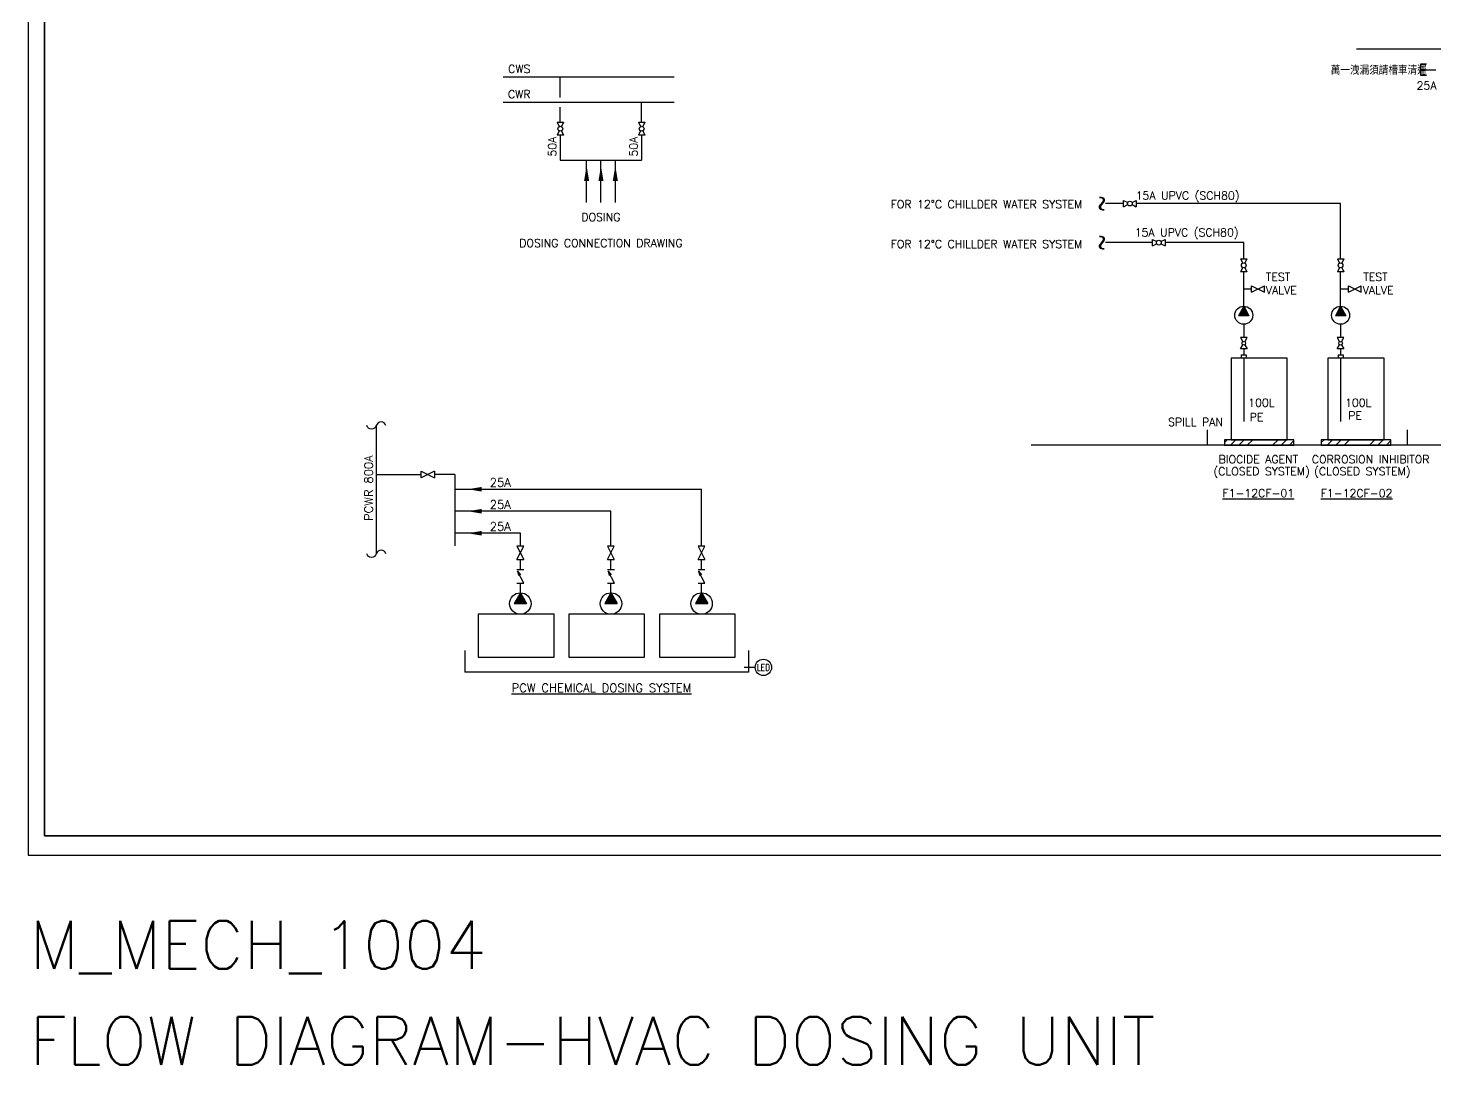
# Model space of a CAD drawing. Header units: millimetres. Extents: x 26 to 866, y -6072 to -5425.
# Drawn here: x 26.3 to 465.7, y -6071.9 to -5748 of the extents above; entities that cross this region are included whole.
import ezdxf
from ezdxf.enums import TextEntityAlignment as Align

# ---------------------------------------------------------------- set-up
doc = ezdxf.new("R2010")
doc.units = ezdxf.units.MM
for name, color, linetype in [('M-CWTR-COND', 6, 'Continuous'), ('M-CWTR-TEXT', 7, 'Continuous'), ('M-HVAC-VALVE-FUTURE', 8, 'Continuous'), ('M-P-TXT2.5', 7, 'Continuous'), ('M6-CWTR-PIPE', 4, 'Continuous'), ('U-EQPM', 22, 'Continuous'), ('U-EQPM-TXT', 4, 'Continuous'), ('U-PCW-PIPE-R', 211, 'Continuous'), ('U-PCW-PIPE-S', 132, 'Continuous'), ('U-PCW-TXT', 3, 'Continuous'), ('U-PCW-VALVE', 2, 'Continuous')]:
    doc.layers.add(name, color=color, linetype=linetype)
doc.styles.add('AA-TXT', font='simplex.shx', dxfattribs={"width": 0.8, "bigfont": 'chineset.shx'})
doc.styles.add('LK-TXT2-P', font='romans.shx', dxfattribs={"width": 0.8, "bigfont": 'chineset.shx'})

# ---------------------------------------------------------------- blocks, each defined once
blk = doc.blocks.new('0111B')
for p, q in [((0, 4), (0.66, 2.67)), ((0, 4), (2, 4)), ((0.66, 1.33), (0, 0)), ((2, 0), (0, 0)), ((2, 4), (1.34, 2.67)), ((1.34, 1.33), (2, 0))]:
    blk.add_line(p, q)
blk.add_circle((1, 2), 0.75)
blk = doc.blocks.new('A$Ce967d797')
for p, q in [((0, 283), (0, 0)), ((2.47, 280.07), (2.47, 2.93)), ((2.47, 2.93), (406.53, 2.93)), ((0, 0), (409, 0))]:
    blk.add_line(p, q)
blk = doc.blocks.new('A$C525b6b98')
at = {"xscale": 1.000475039848343, "yscale": 1.000475039848343, "zscale": 1.000475039848343}
blk.add_blockref('A$Ce967d797', (0, 0), dxfattribs=at)
blk = doc.blocks.new('A$C95a938be')
at = {"layer": 'M-HVAC-VALVE-FUTURE'}
for p, q in [((109.19, -92.07), (143.2, -92.07)), ((131.06, -96.87), (129.23, -96.87)), ((129.23, -96.87), (129.23, -100.34)), ((129.23, -98.6), (133.99, -98.6)), ((129.23, -100.34), (131.06, -100.34))]:
    blk.add_line(p, q, dxfattribs=at)
at = {"layer": 'M-HVAC-VALVE-FUTURE', "linetype": 'Continuous', "style": 'AA-TXT'}
blk.add_text('萬一洩漏須請槽車清運', height=2.5, dxfattribs=at).set_placement((101.15, -100.11))
blk.add_text('25A UPVC (SCH80)', height=2.5, dxfattribs=at).set_placement((144.2, -104.8), align=Align.CENTER)
at = {"layer": 'M-HVAC-VALVE-FUTURE', "style": 'AA-TXT'}
blk.add_attdef('R1F', text='', height=2.5, dxfattribs=at).set_placement((357.76, -91.11), align=Align.RIGHT)
blk = doc.blocks.new('MA20D1')
at = {"linetype": 'ByBlock'}
for p, q in [((-0.5, -0.25), (-0.5, 0.25)), ((-0.5, -0.25), (0.5, 0.25)), ((0.5, -0.25), (-0.5, 0.25)), ((0.5, 0.25), (0.5, -0.25))]:
    blk.add_line(p, q, dxfattribs=at)
blk = doc.blocks.new('50A-3')
blk.add_lwpolyline([(0, 30, 0.758876), (0, 0, -0.758876), (0, -30)], format="xyb")

msp = doc.modelspace()

# ---------------------------------------------------------------- hatches: boundary and pattern name
at = {"layer": 'M-HVAC-VALVE-FUTURE'}
h = msp.add_hatch(dxfattribs=at)
h.set_pattern_fill('ANSI34', color=256, scale=14.933333, style=0)
h.set_pattern_definition([(45, (84.33, -5939.693), (-7.9196, 7.9196), []), (45, (86.97, -5939.693), (-7.9196, 7.9196), []), (45, (89.61, -5939.693), (-7.9196, 7.9196), []), (45, (92.25, -5939.693), (-7.9196, 7.9196), [])])
h.paths.add_polyline_path([(399.97, -5876.56), (399.97, -5878.24), (421.71, -5878.24), (421.71, -5876.56)])
h = msp.add_hatch(dxfattribs=at)
h.set_pattern_fill('ANSI34', color=256, scale=14.933333, style=0)
h.set_pattern_definition([(45, (114.586, -5939.693), (-7.9196, 7.9196), []), (45, (117.226, -5939.693), (-7.9196, 7.9196), []), (45, (119.865, -5939.693), (-7.9196, 7.9196), []), (45, (122.505, -5939.693), (-7.9196, 7.9196), [])])
h.paths.add_polyline_path([(430.23, -5876.56), (430.23, -5878.24), (451.97, -5878.24), (451.97, -5876.56)])

# ---------------------------------------------------------------- linework, layer by layer
at = {"color": 1, "ltscale": 0.1}
msp.add_line((711.79, -5878.24), (339.6, -5878.24), dxfattribs=at)
at = {"layer": 'DefPoints'}
msp.add_lwpolyline([(31.33, -5431.2), (761.73, -5431.2), (761.73, -6000.38), (31.33, -6000.38)], close=True, dxfattribs=at)
msp.add_lwpolyline([(31.33, -5431.2), (761.73, -5431.2), (761.73, -6000.38), (31.33, -6000.38)], close=True, dxfattribs=at)
msp.add_lwpolyline([(31.33, -5431.2), (761.73, -5431.2), (761.73, -6000.38), (31.33, -6000.38)], close=True, dxfattribs=at)
msp.add_lwpolyline([(31.33, -5431.2), (761.73, -5431.2), (761.73, -6000.38), (31.33, -6000.38)], close=True, dxfattribs=at)
at = {"layer": 'M-CWTR-COND'}
for p, q in [((174.67, -5763.21), (228.1, -5763.21)), ((192.51, -5769.63), (192.51, -5763.21)), ((174.67, -5771.13), (228.1, -5771.13)), ((192.51, -5777.41), (192.51, -5772.63)), ((217.91, -5777.41), (217.91, -5771.13)), ((192.51, -5781.41), (192.51, -5789.22)), ((217.91, -5781.41), (217.91, -5789.22)), ((192.51, -5789.22), (217.91, -5789.22))]:
    msp.add_line(p, q, dxfattribs=at)
at = {"layer": 'M-HVAC-VALVE-FUTURE'}
for p, q in [((441.25, -5754.45), (475.26, -5754.45)), ((463.12, -5759.24), (461.29, -5759.24)), ((461.29, -5759.24), (461.29, -5762.72)), ((461.29, -5760.98), (466.05, -5760.98)), ((461.29, -5762.72), (463.12, -5762.72)), ((368.46, -5802.79), (362.84, -5802.79)), ((436.28, -5802.79), (372.46, -5802.79)), ((436.28, -5820.1), (436.28, -5802.79)), ((377.5, -5814.99), (362.84, -5814.99)), ((406.03, -5814.99), (381.5, -5814.99)), ((406.03, -5820.1), (406.03, -5814.99)), ((406.03, -5820.1), (406.03, -5818.81)), ((406.03, -5834.85), (406.03, -5824.1)), ((436.28, -5835.05), (436.28, -5824.1)), ((408.46, -5829.5), (406.03, -5829.5)), ((408.46, -5830.5), (408.46, -5828.5)), ((408.46, -5830.5), (412.46, -5828.5)), ((408.46, -5828.5), (412.46, -5830.5)), ((412.46, -5830.5), (412.46, -5828.5)), ((438.72, -5829.5), (436.28, -5829.5)), ((438.72, -5828.5), (442.72, -5830.5)), ((438.72, -5830.5), (442.72, -5828.5)), ((438.72, -5830.5), (438.72, -5828.5)), ((442.72, -5830.5), (442.72, -5828.5)), ((406.03, -5834.85), (404.4, -5837.88)), ((406.03, -5834.85), (407.66, -5837.88)), ((436.28, -5834.85), (434.65, -5837.88)), ((436.28, -5834.85), (437.92, -5837.88)), ((407.66, -5837.88), (404.4, -5837.88)), ((406.03, -5840.52), (406.03, -5844.69)), ((437.92, -5837.88), (434.65, -5837.88)), ((436.28, -5840.52), (436.28, -5844.69)), ((407.08, -5844.69), (404.98, -5844.69)), ((404.98, -5844.69), (405.73, -5845.95)), ((406.32, -5845.95), (407.08, -5844.69)), ((437.33, -5844.69), (435.23, -5844.69)), ((435.23, -5844.69), (435.99, -5845.95)), ((436.58, -5845.95), (437.33, -5844.69)), ((404.98, -5848.19), (405.73, -5846.93)), ((407.08, -5848.19), (404.98, -5848.19)), ((406.03, -5848.19), (406.03, -5850.09)), ((406.32, -5846.93), (407.08, -5848.19)), ((435.23, -5848.19), (435.99, -5846.93)), ((437.33, -5848.19), (435.23, -5848.19)), ((436.28, -5848.19), (436.28, -5850.09)), ((436.58, -5846.93), (437.33, -5848.19)), ((419.6, -5851.07), (402.08, -5851.07)), ((402.08, -5851.07), (402.08, -5876.56)), ((405.23, -5850.09), (405.23, -5851.07)), ((405.23, -5850.09), (406.83, -5850.09)), ((406.03, -5851.07), (406.03, -5870.86)), ((406.83, -5850.09), (406.83, -5851.07)), ((419.6, -5876.56), (419.6, -5851.07)), ((432.34, -5851.07), (432.34, -5876.56)), ((449.86, -5851.07), (432.34, -5851.07)), ((435.48, -5850.09), (437.08, -5850.09)), ((435.48, -5850.09), (435.48, -5851.07)), ((436.28, -5851.07), (436.28, -5870.86)), ((437.08, -5850.09), (437.08, -5851.07)), ((449.86, -5876.56), (449.86, -5851.07)), ((402.08, -5876.56), (419.6, -5876.56)), ((432.34, -5876.56), (449.86, -5876.56)), ((432.34, -5876.56), (449.86, -5876.56))]:
    msp.add_line(p, q, dxfattribs=at)
at = {"layer": 'M-HVAC-VALVE-FUTURE', "ltscale": 0.1}
for p, q in [((394.72, -5878.24), (394.72, -5873.44)), ((457.22, -5878.24), (457.22, -5873.44)), ((457.22, -5878.24), (394.72, -5878.24))]:
    msp.add_line(p, q, dxfattribs=at)
at = {"layer": 'M-HVAC-VALVE-FUTURE'}
for points in [[(399.97, -5876.56), (399.97, -5878.24), (421.71, -5878.24), (421.71, -5876.56)], [(430.23, -5876.56), (430.23, -5878.24), (451.97, -5878.24), (451.97, -5876.56)]]:
    msp.add_lwpolyline(points, close=True, dxfattribs=at)
for centre, radius in [((406.03, -5837.69), 2.83), ((436.28, -5837.69), 2.83), ((406.03, -5846.44), 0.573), ((436.28, -5846.44), 0.573)]:
    msp.add_circle(centre, radius, dxfattribs=at)
for points in [[(406.03, -5834.85), (404.4, -5837.88), (407.66, -5837.88)], [(436.28, -5834.85), (434.65, -5837.88), (437.92, -5837.88)]]:
    msp.add_solid(points, dxfattribs=at)
at = {"layer": 'M6-CWTR-PIPE', "linetype": 'Continuous'}
for p, q in [((200.72, -5802.46), (200.72, -5789.22)), ((205.21, -5802.46), (205.21, -5789.22)), ((209.7, -5802.46), (209.7, -5789.22))]:
    msp.add_line(p, q, dxfattribs=at)
at = {"layer": 'M6-CWTR-PIPE', "color": 3, "linetype": 'Continuous'}
for points in [[(200.72, -5790.97, 0, 1.6, 0), (200.72, -5795.77, 0, 0, 0)], [(205.21, -5790.97, 0, 1.6, 0), (205.21, -5795.77, 0, 0, 0)], [(209.7, -5790.97, 0, 1.6, 0), (209.7, -5795.77, 0, 0, 0)]]:
    msp.add_lwpolyline(points, format="xyseb", dxfattribs=at)
at = {"layer": 'U-EQPM'}
for p, q in [((180.02, -5924.41), (178.1, -5927.75)), ((178.1, -5927.75), (181.95, -5927.75)), ((180.02, -5924.41), (181.95, -5927.75)), ((208.33, -5924.41), (206.4, -5927.75)), ((206.4, -5927.75), (210.26, -5927.75)), ((208.33, -5924.41), (210.26, -5927.75)), ((236.64, -5924.41), (234.71, -5927.75)), ((234.71, -5927.75), (238.57, -5927.75)), ((236.64, -5924.41), (238.57, -5927.75)), ((190.55, -5931.1), (166.87, -5931.1)), ((166.87, -5931.1), (166.87, -5944.53)), ((190.55, -5944.53), (190.55, -5931.1)), ((218.86, -5931.1), (195.18, -5931.1)), ((195.18, -5931.1), (195.18, -5944.53)), ((218.86, -5944.53), (218.86, -5931.1)), ((247.16, -5931.1), (223.49, -5931.1)), ((223.49, -5931.1), (223.49, -5944.53)), ((247.16, -5944.53), (247.16, -5931.1)), ((162.72, -5942.47), (162.72, -5949.18)), ((166.87, -5944.53), (190.55, -5944.53)), ((195.18, -5944.53), (218.86, -5944.53)), ((223.49, -5944.53), (247.16, -5944.53)), ((251.32, -5942.47), (251.32, -5949.18)), ((251.32, -5949.18), (162.72, -5949.18))]:
    msp.add_line(p, q, dxfattribs=at)
for centre in [(180.02, -5927.75), (208.33, -5927.75), (236.64, -5927.75)]:
    msp.add_circle(centre, 3.35, dxfattribs=at)
for points in [[(180.02, -5924.41), (181.95, -5927.75), (178.1, -5927.75)], [(208.33, -5924.41), (210.26, -5927.75), (206.4, -5927.75)], [(236.64, -5924.41), (238.57, -5927.75), (234.71, -5927.75)]]:
    msp.add_solid(points, dxfattribs=at)
at = {"layer": 'U-PCW-PIPE-R'}
msp.add_line((135.03, -5872.16), (135.03, -5912.2), dxfattribs=at)
at = {"layer": 'U-PCW-PIPE-S'}
for p, q in [((135.03, -5887.47), (149, -5887.47)), ((159.55, -5887.47), (153.19, -5887.47)), ((159.55, -5887.47), (159.55, -5909.7)), ((159.55, -5892.05), (236.64, -5892.05)), ((236.64, -5909.83), (236.64, -5892.05)), ((208.33, -5898.92), (159.55, -5898.92)), ((208.33, -5909.83), (208.33, -5898.92)), ((180.02, -5905.8), (159.55, -5905.8)), ((180.02, -5909.83), (180.02, -5905.8)), ((180.02, -5917.16), (180.02, -5914.02)), ((208.33, -5917.16), (208.33, -5914.02)), ((236.64, -5917.16), (236.64, -5914.02)), ((180.02, -5924.41), (180.02, -5921.4)), ((208.33, -5924.41), (208.33, -5921.4)), ((236.64, -5924.41), (236.64, -5921.4))]:
    msp.add_line(p, q, dxfattribs=at)
for points in [[(167.94, -5892.77), (167.94, -5891.33), (163.63, -5892.05)], [(167.94, -5899.64), (167.94, -5898.2), (163.63, -5898.92)], [(167.94, -5906.52), (167.94, -5905.08), (163.63, -5905.8)]]:
    msp.add_solid(points, dxfattribs=at)
at = {"layer": 'U-PCW-VALVE'}
for p, q in [((178.97, -5917.16), (181.08, -5917.16)), ((181.08, -5921.4), (179.11, -5917.65)), ((179.11, -5917.65), (180.04, -5918.74)), ((179.11, -5917.65), (179.48, -5919.04)), ((207.27, -5917.16), (209.39, -5917.16)), ((209.39, -5921.4), (207.42, -5917.65)), ((207.42, -5917.65), (208.35, -5918.74)), ((207.42, -5917.65), (207.79, -5919.04)), ((235.58, -5917.16), (237.7, -5917.16)), ((237.7, -5921.4), (235.72, -5917.65)), ((235.72, -5917.65), (236.66, -5918.74)), ((235.72, -5917.65), (236.09, -5919.04)), ((178.97, -5921.4), (181.08, -5921.4)), ((207.27, -5921.4), (209.39, -5921.4)), ((235.58, -5921.4), (237.7, -5921.4)), ((253.41, -5947.71), (249.93, -5947.71))]:
    msp.add_line(p, q, dxfattribs=at)
msp.add_circle((255.95, -5947.71), 2.54, dxfattribs=at)

# ---------------------------------------------------------------- block references
at = {"ltscale": 2, "xscale": 2.052814562332979, "yscale": 2.052814562332979, "zscale": 2.052814562332979}
msp.add_blockref('A$C525b6b98', (26.25, -6006.4), dxfattribs=at)
msp.add_blockref('A$C95a938be', (332.06, -5662.38))
at = {"xscale": 0.1, "yscale": 0.1, "zscale": 0.1, "rotation": 270}
for p in [(135.03, -5872.16), (135.03, -5912.2)]:
    msp.add_blockref('50A-3', p, dxfattribs=at)
at = {"layer": 'M-CWTR-TEXT'}
for p in [(191.51, -5781.41), (216.91, -5781.41)]:
    msp.add_blockref('0111B', p, dxfattribs=at)
at = {"layer": 'M-HVAC-VALVE-FUTURE', "rotation": 90}
for p in [(372.46, -5803.79), (381.5, -5815.99)]:
    msp.add_blockref('0111B', p, dxfattribs=at)
at = {"layer": 'M-HVAC-VALVE-FUTURE'}
for p in [(405.03, -5824.1), (435.28, -5824.1)]:
    msp.add_blockref('0111B', p, dxfattribs=at)
at = {"layer": 'U-PCW-VALVE', "linetype": 'Continuous'}
for p, xscale, yscale, zscale, rotation in [((151.1, -5887.47), 4.191416426058293, 4.191416426058293, 4.191416426058293, 180.0000030593945), ((180.02, -5911.93), -4.191416426058293, 4.1914164260583, 4.1914164260583, 269.9999969406054), ((208.33, -5911.93), -4.191416426058293, 4.1914164260583, 4.1914164260583, 269.9999969406054), ((236.64, -5911.93), -4.191416426058293, 4.1914164260583, 4.1914164260583, 269.9999969406054)]:
    msp.add_blockref('MA20D1', p, dxfattribs=dict(at, xscale=xscale, yscale=yscale, zscale=zscale, rotation=rotation))

# ---------------------------------------------------------------- texts
at = {"layer": 'M-CWTR-TEXT', "linetype": 'Continuous', "style": 'AA-TXT'}
for s, p in [('CWS', (179.69, -5761.96)), ('CWR', (179.69, -5769.88)), ('DOSING', (205.19, -5808.28)), ('DOSING CONNECTION DRAWING', (205.19, -5816.4))]:
    msp.add_text(s, height=2.5, dxfattribs=at).set_placement(p, align=Align.CENTER)
for p in [(191.26, -5785.01), (216.66, -5785.01)]:
    msp.add_text('50A', height=2.5, rotation=90, dxfattribs=at).set_placement(p, align=Align.CENTER)
at = {"layer": 'M-HVAC-VALVE-FUTURE', "linetype": 'Continuous', "style": 'AA-TXT'}
msp.add_text('萬一洩漏須請槽車清運', height=2.5, dxfattribs=at).set_placement((433.21, -5762.49))
msp.add_text('25A UPVC (SCH80)', height=2.5, dxfattribs=at).set_placement((476.26, -5767.18), align=Align.CENTER)
at = {"layer": 'M-HVAC-VALVE-FUTURE', "style": 'AA-TXT'}
for p in [(359.58, -5802.79), (359.58, -5815)]:
    msp.add_text('~', height=5, rotation=270, dxfattribs=at).set_placement(p, align=Align.CENTER)
for s, p in [('15A UPVC (SCH80)', (388.48, -5801.54)), ('FOR 12%%DC CHILLDER WATER SYSTEM', (325.66, -5804.24)), ('FOR 12%%DC CHILLDER WATER SYSTEM', (325.66, -5816.69)), ('15A UPVC (SCH80)', (388.2, -5813.06))]:
    msp.add_text(s, height=2.5, dxfattribs=at).set_placement(p, align=Align.CENTER)
for s, p in [('TEST ', (412.93, -5826.96)), ('TEST ', (443.36, -5826.96)), ('VALVE', (412.93, -5831.11)), ('VALVE', (443.19, -5831.11)), ('100L', (407.41, -5866.25)), ('100L', (437.66, -5866.25)), ('SPILL PAN', (382.37, -5872.29)), ('PE', (407.89, -5870.75)), ('PE', (438.66, -5870.28)), ('BIOCIDE AGENT', (398.16, -5883.94)), ('CORROSION INHIBITOR', (427.3, -5883.94)), ('(CLOSED SYSTEM)', (396.55, -5887.69)), ('(CLOSED SYSTEM)', (428.02, -5887.69)), ('%%UF1-12CF-01', (399.37, -5894.53)), ('%%UF1-12CF-02', (430.07, -5894.54))]:
    msp.add_text(s, height=2.5, dxfattribs=at).set_placement(p)
at = {"layer": 'M-P-TXT2.5', "style": 'LK-TXT2-P'}
for s, p in [('M_MECH_1004', (26.69, -6034.4)), ('FLOW DIAGRAM-HVAC DOSING UNIT ', (26.69, -6064.4))]:
    msp.add_text(s, height=15, dxfattribs=at).set_placement(p, align=Align.MIDDLE_LEFT)
at = {"layer": 'U-EQPM-TXT', "style": 'AA-TXT'}
msp.add_text('%%UPCW CHEMICAL DOSING SYSTEM', height=2.6475, dxfattribs=at).set_placement((205.37, -5954.1), align=Align.MIDDLE)
at = {"layer": 'U-PCW-TXT', "style": 'AA-TXT'}
msp.add_text('PCWR 800A', height=2.647, rotation=90, dxfattribs=at).set_placement((133.93, -5901.99))
for p in [(170.46, -5891.26), (170.46, -5898.14), (170.46, -5905.01)]:
    msp.add_text('25A', height=2.647, dxfattribs=at).set_placement(p)
at = {"layer": 'U-PCW-VALVE', "style": 'AA-TXT', "width": 0.8}
msp.add_text('LED', height=2.118, dxfattribs=at).set_placement((255.95, -5947.71), align=Align.MIDDLE)

doc.saveas('drawing.dxf')
